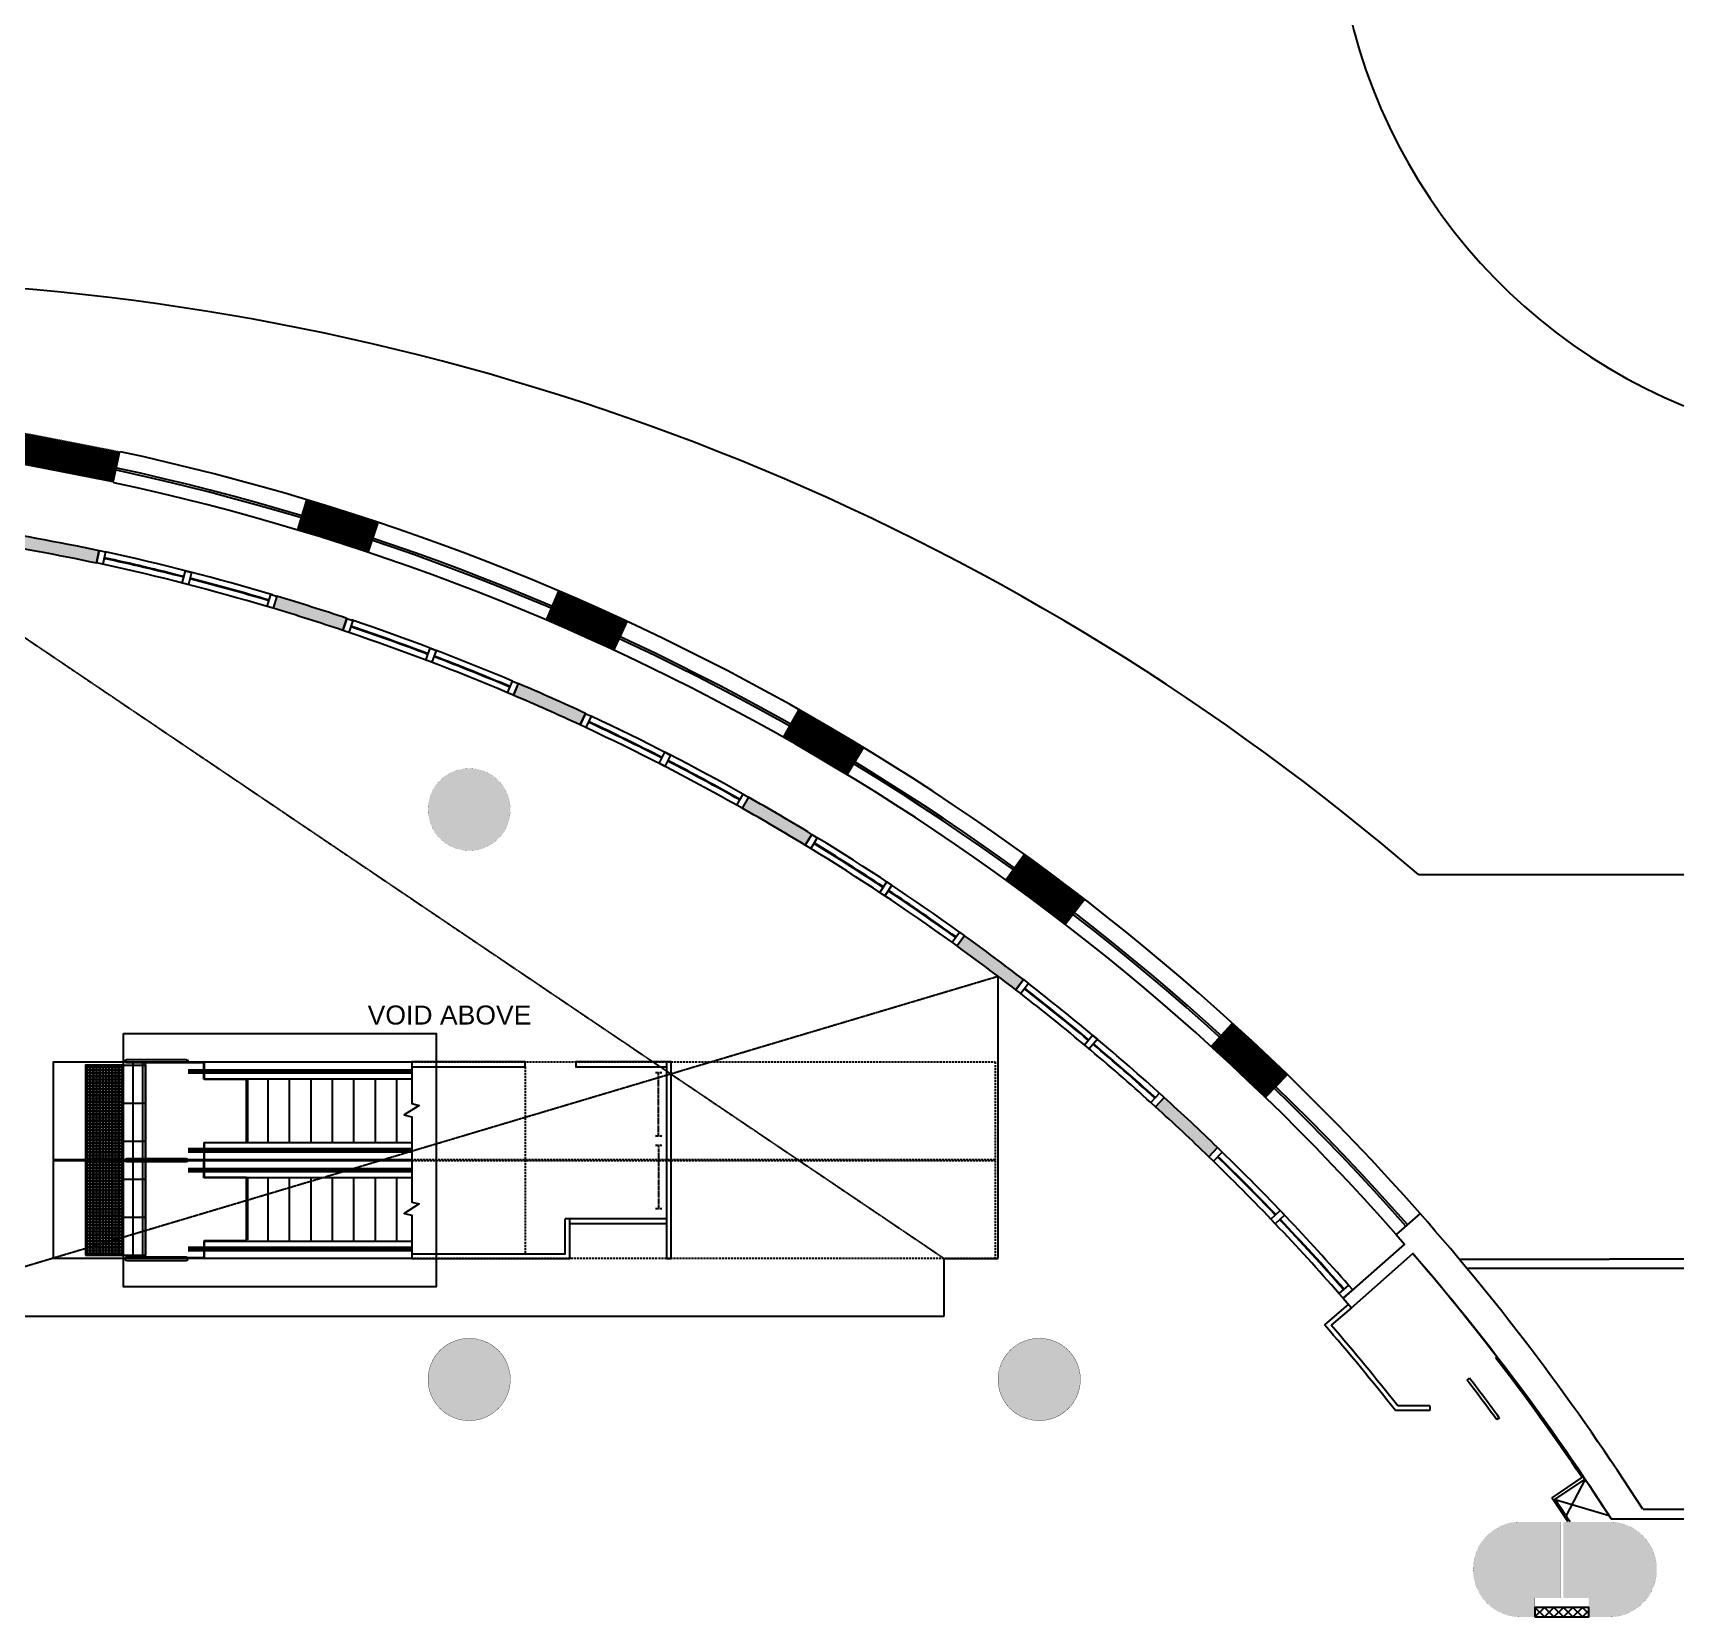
# Model space of a CAD drawing. Header units: millimetres. Extents: x -203861 to 22103, y -44552 to 100121.
# Drawn here: x -54886 to -28821, y 30050 to 55061 of the extents above; entities that cross this region are included whole.
import ezdxf

# ---------------------------------------------------------------- set-up
doc = ezdxf.new("R2010")
doc.units = ezdxf.units.MM
for name, pattern in [('s2097a$0$CENTER', [2, 1.25, -0.25, 0.25, -0.25]), ('s2097a$0$HIDDEN', [0.375, 0.25, -0.125]), ('s2097a$0$HIDDEN2', [4.7625, 3.175, -1.5875])]:
    doc.linetypes.add(name, pattern=pattern)
for name, color, linetype in [('s2097a$0$Escalator_1', 8, 'Continuous'), ('s2097a$0$Hatch', 8, 'Continuous'), ('s2097a$0$LG7$0$20', 1, 'Continuous'), ('s2097a$0$LG7$0$23', 7, 'Continuous'), ('s2097a$0$LP - Built-in Furn (High)', 2, 'Continuous'), ('s2097a$0$LP - Built-in Furn (Low) DN', 2, 'Continuous'), ('s2097a$0$sand beach', 1, 'Continuous'), ('s2097a$0$solid', 8, 'Continuous'), ('s2097a$0$Structure', 2, 'Continuous')]:
    doc.layers.add(name, color=color, linetype=linetype)
doc.styles.add('s2097a$0$STANDARD', font='SIMPLEX')

# ---------------------------------------------------------------- blocks, each defined once
blk = doc.blocks.new('s2097a$0$A$C2BD313E2')
at = {"layer": 's2097a$0$LP - Built-in Furn (Low) DN', "color": 1}
for p, q in [((3341, 4312), (3688, 4312)), ((3688, 4312), (3688, 1312)), ((3341, 1312), (3688, 1312))]:
    blk.add_line(p, q, dxfattribs=at)
at = {"layer": 's2097a$0$LP - Built-in Furn (Low) DN', "color": 9}
for p, q in [((3341, 3712), (3688, 3712)), ((3341, 3112), (3688, 3112)), ((3341, 2512), (3688, 2512)), ((3341, 1912), (3688, 1912))]:
    blk.add_line(p, q, dxfattribs=at)
at = {"layer": 's2097a$0$LP - Built-in Furn (Low) DN', "color": 1}
for points in [[(3341, 4814), (8281, 4814), (8281, 814), (3341, 814)], [(2741, 1312), (3341, 1312), (3341, 4312), (2741, 4312)]]:
    blk.add_lwpolyline(points, close=True, dxfattribs=at)
at = {"layer": 's2097a$0$LP - Built-in Furn (Low) DN', "color": 9, "linetype": 'Continuous'}
for points in [[(4333, 4350), (3394, 4350, -1), (3394, 4400), (4333, 4400, -1)], [(4333, 2787), (3394, 2787, -1), (3394, 2837), (4333, 2837, -1)], [(4333, 1279), (3394, 1279, 1), (3394, 1229), (4333, 1229, 1)]]:
    blk.add_lwpolyline(points, format="xyb", close=True, dxfattribs=at)
at = {"layer": 's2097a$0$LP - Built-in Furn (Low) DN', "color": 8}
for centre in [(2766, 4287), (2766, 4237), (2766, 4187), (2816, 4287), (2816, 4237), (2816, 4187), (2866, 4287), (2866, 4237), (2866, 4187), (2916, 4287), (2916, 4237), (2916, 4187), (2966, 4287), (2966, 4237), (2966, 4187), (3016, 4287), (3016, 4237), (3016, 4187), (3066, 4287), (3066, 4237), (3066, 4187), (3116, 4287), (3116, 4237), (3116, 4187), (3166, 4287), (3166, 4237), (3166, 4187), (3216, 4287), (3216, 4237), (3216, 4187), (3266, 4287), (3266, 4237), (3266, 4187), (3316, 4287), (3316, 4237), (3316, 4187), (2766, 4137), (2766, 4087), (2766, 4037), (2766, 3987), (2766, 3937), (2816, 4137), (2816, 4087), (2816, 4037), (2816, 3987), (2816, 3937), (2866, 4137), (2866, 4087), (2866, 4037), (2866, 3987), (2866, 3937), (2916, 4137), (2916, 4087), (2916, 4037), (2916, 3987), (2916, 3937), (2966, 4137), (2966, 4087), (2966, 4037), (2966, 3987), (2966, 3937), (3016, 4137), (3016, 4087), (3016, 4037), (3016, 3987), (3016, 3937), (3066, 4137), (3066, 4087), (3066, 4037), (3066, 3987), (3066, 3937), (3116, 4137), (3116, 4087), (3116, 4037), (3116, 3987), (3116, 3937), (3166, 4137), (3166, 4087), (3166, 4037), (3166, 3987), (3166, 3937), (3216, 4137), (3216, 4087), (3216, 4037), (3216, 3987), (3216, 3937), (3266, 4137), (3266, 4087), (3266, 4037), (3266, 3987), (3266, 3937), (3316, 4137), (3316, 4087), (3316, 4037), (3316, 3987), (3316, 3937), (2766, 3887), (2766, 3837), (2766, 3787), (2766, 3737), (2766, 3687), (2766, 3637), (2816, 3887), (2816, 3837), (2816, 3787), (2816, 3737), (2816, 3687), (2816, 3637), (2866, 3887), (2866, 3837), (2866, 3787), (2866, 3737), (2866, 3687), (2866, 3637), (2916, 3887), (2916, 3837), (2916, 3787), (2916, 3737), (2916, 3687), (2916, 3637), (2966, 3887), (2966, 3837), (2966, 3787), (2966, 3737), (2966, 3687), (2966, 3637), (3016, 3887), (3016, 3837), (3016, 3787), (3016, 3737), (3016, 3687), (3016, 3637), (3066, 3887), (3066, 3837), (3066, 3787), (3066, 3737), (3066, 3687), (3066, 3637), (3116, 3887), (3116, 3837), (3116, 3787), (3116, 3737), (3116, 3687), (3116, 3637), (3166, 3887), (3166, 3837), (3166, 3787), (3166, 3737), (3166, 3687), (3166, 3637), (3216, 3887), (3216, 3837), (3216, 3787), (3216, 3737), (3216, 3687), (3216, 3637), (3266, 3887), (3266, 3837), (3266, 3787), (3266, 3737), (3266, 3687), (3266, 3637), (3316, 3887), (3316, 3837), (3316, 3787), (3316, 3737), (3316, 3687), (3316, 3637), (2766, 3587), (2766, 3537), (2766, 3487), (2766, 3437), (2766, 3387), (2816, 3587), (2816, 3537), (2816, 3487), (2816, 3437), (2816, 3387), (2866, 3587), (2866, 3537), (2866, 3487), (2866, 3437), (2866, 3387), (2916, 3587), (2916, 3537), (2916, 3487), (2916, 3437), (2916, 3387), (2966, 3587), (2966, 3537), (2966, 3487), (2966, 3437), (2966, 3387), (3016, 3587), (3016, 3537), (3016, 3487), (3016, 3437), (3016, 3387), (3066, 3587), (3066, 3537), (3066, 3487), (3066, 3437), (3066, 3387), (3116, 3587), (3116, 3537), (3116, 3487), (3116, 3437), (3116, 3387), (3166, 3587), (3166, 3537), (3166, 3487), (3166, 3437), (3166, 3387), (3216, 3587), (3216, 3537), (3216, 3487), (3216, 3437), (3216, 3387), (3266, 3587), (3266, 3537), (3266, 3487), (3266, 3437), (3266, 3387), (3316, 3587), (3316, 3537), (3316, 3487), (3316, 3437), (3316, 3387), (2766, 3337), (2766, 3287), (2766, 3237), (2766, 3187), (2766, 3137), (2816, 3337), (2816, 3287), (2816, 3237), (2816, 3187), (2816, 3137), (2866, 3337), (2866, 3287), (2866, 3237), (2866, 3187), (2866, 3137), (2916, 3337), (2916, 3287), (2916, 3237), (2916, 3187), (2916, 3137), (2966, 3337), (2966, 3287), (2966, 3237), (2966, 3187), (2966, 3137), (3016, 3337), (3016, 3287), (3016, 3237), (3016, 3187), (3016, 3137), (3066, 3337), (3066, 3287), (3066, 3237), (3066, 3187), (3066, 3137), (3116, 3337), (3116, 3287), (3116, 3237), (3116, 3187), (3116, 3137), (3166, 3337), (3166, 3287), (3166, 3237), (3166, 3187), (3166, 3137), (3216, 3337), (3216, 3287), (3216, 3237), (3216, 3187), (3216, 3137), (3266, 3337), (3266, 3287), (3266, 3237), (3266, 3187), (3266, 3137), (3316, 3337), (3316, 3287), (3316, 3237), (3316, 3187), (3316, 3137), (2766, 3087), (2766, 3037), (2766, 2987), (2766, 2937), (2766, 2887), (2816, 3087), (2816, 3037), (2816, 2987), (2816, 2937), (2816, 2887), (2866, 3087), (2866, 3037), (2866, 2987), (2866, 2937), (2866, 2887), (2916, 3087), (2916, 3037), (2916, 2987), (2916, 2937), (2916, 2887), (2966, 3087), (2966, 3037), (2966, 2987), (2966, 2937), (2966, 2887), (3016, 3087), (3016, 3037), (3016, 2987), (3016, 2937), (3016, 2887), (3066, 3087), (3066, 3037), (3066, 2987), (3066, 2937), (3066, 2887), (3116, 3087), (3116, 3037), (3116, 2987), (3116, 2937), (3116, 2887), (3166, 3087), (3166, 3037), (3166, 2987), (3166, 2937), (3166, 2887), (3216, 3087), (3216, 3037), (3216, 2987), (3216, 2937), (3216, 2887), (3266, 3087), (3266, 3037), (3266, 2987), (3266, 2937), (3266, 2887), (3316, 3087), (3316, 3037), (3316, 2987), (3316, 2937), (3316, 2887), (2766, 2837), (2766, 2787), (2766, 2737), (2766, 2687), (2766, 2637), (2816, 2837), (2816, 2787), (2816, 2737), (2816, 2687), (2816, 2637), (2866, 2837), (2866, 2787), (2866, 2737), (2866, 2687), (2866, 2637), (2916, 2837), (2916, 2787), (2916, 2737), (2916, 2687), (2916, 2637), (2966, 2837), (2966, 2787), (2966, 2737), (2966, 2687), (2966, 2637), (3016, 2837), (3016, 2787), (3016, 2737), (3016, 2687), (3016, 2637), (3066, 2837), (3066, 2787), (3066, 2737), (3066, 2687), (3066, 2637), (3116, 2837), (3116, 2787), (3116, 2737), (3116, 2687), (3116, 2637), (3166, 2837), (3166, 2787), (3166, 2737), (3166, 2687), (3166, 2637), (3216, 2837), (3216, 2787), (3216, 2737), (3216, 2687), (3216, 2637), (3266, 2837), (3266, 2787), (3266, 2737), (3266, 2687), (3266, 2637), (3316, 2837), (3316, 2787), (3316, 2737), (3316, 2687), (3316, 2637), (2766, 2587), (2766, 2537), (2766, 2487), (2766, 2437), (2766, 2387), (2766, 2337), (2816, 2587), (2816, 2537), (2816, 2487), (2816, 2437), (2816, 2387), (2816, 2337), (2866, 2587), (2866, 2537), (2866, 2487), (2866, 2437), (2866, 2387), (2866, 2337), (2916, 2587), (2916, 2537), (2916, 2487), (2916, 2437), (2916, 2387), (2916, 2337), (2966, 2587), (2966, 2537), (2966, 2487), (2966, 2437), (2966, 2387), (2966, 2337), (3016, 2587), (3016, 2537), (3016, 2487), (3016, 2437), (3016, 2387), (3016, 2337), (3066, 2587), (3066, 2537), (3066, 2487), (3066, 2437), (3066, 2387), (3066, 2337), (3116, 2587), (3116, 2537), (3116, 2487), (3116, 2437), (3116, 2387), (3116, 2337), (3166, 2587), (3166, 2537), (3166, 2487), (3166, 2437), (3166, 2387), (3166, 2337), (3216, 2587), (3216, 2537), (3216, 2487), (3216, 2437), (3216, 2387), (3216, 2337), (3266, 2587), (3266, 2537), (3266, 2487), (3266, 2437), (3266, 2387), (3266, 2337), (3316, 2587), (3316, 2537), (3316, 2487), (3316, 2437), (3316, 2387), (3316, 2337), (2766, 2287), (2766, 2237), (2766, 2187), (2766, 2137), (2766, 2087), (2816, 2287), (2816, 2237), (2816, 2187), (2816, 2137), (2816, 2087), (2866, 2287), (2866, 2237), (2866, 2187), (2866, 2137), (2866, 2087), (2916, 2287), (2916, 2237), (2916, 2187), (2916, 2137), (2916, 2087), (2966, 2287), (2966, 2237), (2966, 2187), (2966, 2137), (2966, 2087), (3016, 2287), (3016, 2237), (3016, 2187), (3016, 2137), (3016, 2087), (3066, 2287), (3066, 2237), (3066, 2187), (3066, 2137), (3066, 2087), (3116, 2287), (3116, 2237), (3116, 2187), (3116, 2137), (3116, 2087), (3166, 2287), (3166, 2237), (3166, 2187), (3166, 2137), (3166, 2087), (3216, 2287), (3216, 2237), (3216, 2187), (3216, 2137), (3216, 2087), (3266, 2287), (3266, 2237), (3266, 2187), (3266, 2137), (3266, 2087), (3316, 2287), (3316, 2237), (3316, 2187), (3316, 2137), (3316, 2087), (2766, 2037), (2766, 1987), (2766, 1937), (2766, 1887), (2766, 1837), (2816, 2037), (2816, 1987), (2816, 1937), (2816, 1887), (2816, 1837), (2866, 2037), (2866, 1987), (2866, 1937), (2866, 1887), (2866, 1837), (2916, 2037), (2916, 1987), (2916, 1937), (2916, 1887), (2916, 1837), (2966, 2037), (2966, 1987), (2966, 1937), (2966, 1887), (2966, 1837), (3016, 2037), (3016, 1987), (3016, 1937), (3016, 1887), (3016, 1837), (3066, 2037), (3066, 1987), (3066, 1937), (3066, 1887), (3066, 1837), (3116, 2037), (3116, 1987), (3116, 1937), (3116, 1887), (3116, 1837), (3166, 2037), (3166, 1987), (3166, 1937), (3166, 1887), (3166, 1837), (3216, 2037), (3216, 1987), (3216, 1937), (3216, 1887), (3216, 1837), (3266, 2037), (3266, 1987), (3266, 1937), (3266, 1887), (3266, 1837), (3316, 2037), (3316, 1987), (3316, 1937), (3316, 1887), (3316, 1837), (2766, 1787), (2766, 1737), (2766, 1687), (2766, 1637), (2766, 1587), (2816, 1787), (2816, 1737), (2816, 1687), (2816, 1637), (2816, 1587), (2866, 1787), (2866, 1737), (2866, 1687), (2866, 1637), (2866, 1587), (2916, 1787), (2916, 1737), (2916, 1687), (2916, 1637), (2916, 1587), (2966, 1787), (2966, 1737), (2966, 1687), (2966, 1637), (2966, 1587), (3016, 1787), (3016, 1737), (3016, 1687), (3016, 1637), (3016, 1587), (3066, 1787), (3066, 1737), (3066, 1687), (3066, 1637), (3066, 1587), (3116, 1787), (3116, 1737), (3116, 1687), (3116, 1637), (3116, 1587), (3166, 1787), (3166, 1737), (3166, 1687), (3166, 1637), (3166, 1587), (3216, 1787), (3216, 1737), (3216, 1687), (3216, 1637), (3216, 1587), (3266, 1787), (3266, 1737), (3266, 1687), (3266, 1637), (3266, 1587), (3316, 1787), (3316, 1737), (3316, 1687), (3316, 1637), (3316, 1587), (2766, 1537), (2766, 1487), (2766, 1437), (2766, 1387), (2766, 1337), (2816, 1537), (2816, 1487), (2816, 1437), (2816, 1387), (2816, 1337), (2866, 1537), (2866, 1487), (2866, 1437), (2866, 1387), (2866, 1337), (2916, 1537), (2916, 1487), (2916, 1437), (2916, 1387), (2916, 1337), (2966, 1537), (2966, 1487), (2966, 1437), (2966, 1387), (2966, 1337), (3016, 1537), (3016, 1487), (3016, 1437), (3016, 1387), (3016, 1337), (3066, 1537), (3066, 1487), (3066, 1437), (3066, 1387), (3066, 1337), (3116, 1537), (3116, 1487), (3116, 1437), (3116, 1387), (3116, 1337), (3166, 1537), (3166, 1487), (3166, 1437), (3166, 1387), (3166, 1337), (3216, 1537), (3216, 1487), (3216, 1437), (3216, 1387), (3216, 1337), (3266, 1537), (3266, 1487), (3266, 1437), (3266, 1387), (3266, 1337), (3316, 1537), (3316, 1487), (3316, 1437), (3316, 1387), (3316, 1337)]:
    blk.add_circle(centre, 17.5, dxfattribs=at)
blk = doc.blocks.new('s2097a')
blk.add_hatch(color=256).paths.add_polyline_path([(-57849.8, 47514.9), (-57849.8, 45049.4), (-57649.8, 45049.4), (-57649.8, 47293.1, -0.0249324), (-53883.3, 46693.6), (-53841.2, 46889.1, 0.0265597)])
h = blk.add_hatch(color=256)
h.paths.add_polyline_path([(-49932, 45817, 0.007957), (-51036.3, 46167.7), (-51093.8, 45976, -0.0079566), (-49995.6, 45627.3)])
h.paths.add_polyline_path([(-46165.7, 44316.8, 0.0079583), (-47224.4, 44788.1), (-47302.9, 44604, -0.0079584), (-46250, 44135.3)])
h.paths.add_polyline_path([(-43589.2, 42993.1), (-43687.7, 42818.9, -0.0079582), (-42693.5, 42236), (-42589.5, 42407, 0.0079581)])
h.paths.add_polyline_path([(-40177.1, 40806.3), (-40294.2, 40644.2, -0.0079579), (-39371.1, 39954.4), (-39248.9, 40112.7, 0.0079578)])
h.paths.add_polyline_path([(-37028.8, 38252.8), (-37163.3, 38104.7, -0.007958), (-36322.5, 37316.6), (-36183.4, 37460.3, 0.0079583)])
at = {"layer": 's2097a$0$Hatch'}
h = blk.add_hatch(color=256, dxfattribs=at)
edge = h.paths.add_edge_path()
edge.add_arc((-47999.9, 42800.1), 650, 0, 180)
edge.add_arc((-47999.9, 42800.1), 650, 180, 360)
h = blk.add_hatch(color=256, dxfattribs=at)
edge = h.paths.add_edge_path()
edge.add_arc((-47999.9, 33800.1), 650, 0, 180)
edge.add_arc((-47999.9, 33800.1), 650, 180, 360)
h = blk.add_hatch(color=256, dxfattribs=at)
edge = h.paths.add_edge_path()
edge.add_arc((-38999.9, 33800.1), 650, 0, 180)
edge.add_arc((-38999.9, 33800.1), 650, 180, 360)
h = blk.add_hatch(color=256, dxfattribs=at)
edge = h.paths.add_edge_path()
edge.add_arc((-38999.9, 33800.1), 650, 0, 180)
edge.add_arc((-38999.9, 33800.1), 650, 180, 360)
h = blk.add_hatch(color=256, dxfattribs=at)
h.paths.add_polyline_path([(-30774.9, 31550.1), (-31399.9, 31550.1, 1), (-31399.9, 30050.1), (-31174.9, 30050.1), (-31174.9, 30200.1), (-31174.9, 30350.1), (-30774.9, 30350.1)])
h.paths.add_polyline_path([(-29999.9, 31550.1), (-30724.9, 31550.1), (-30724.9, 30350.1), (-30324.9, 30350.1), (-30324.9, 30050.1), (-29999.9, 30050.1, 1)])
at = {"color": 3, "linetype": 'Continuous'}
for p, q in [((-31174.9, 30200.1), (-31024.9, 30050.1)), ((-31174.9, 30050.1), (-31024.9, 30200.1)), ((-31024.9, 30050.1), (-30874.9, 30200.1)), ((-31024.9, 30200.1), (-30874.9, 30050.1)), ((-30874.9, 30200.1), (-30724.9, 30050.1)), ((-30874.9, 30050.1), (-30724.9, 30200.1)), ((-30724.9, 30050.1), (-30574.9, 30200.1)), ((-30724.9, 30200.1), (-30574.9, 30050.1)), ((-30574.9, 30200.1), (-30424.9, 30050.1)), ((-30574.9, 30050.1), (-30424.9, 30200.1)), ((-30424.9, 30200.1), (-30324.9, 30100.1)), ((-30424.9, 30050.1), (-30324.9, 30150.1))]:
    blk.add_line(p, q, dxfattribs=at)
blk.add_lwpolyline([(-31174.9, 30050.1), (-30324.9, 30050.1), (-30324.9, 30200.1), (-31174.9, 30200.1)], close=True, dxfattribs=at)
at = {"color": 3}
blk.add_arc((-61499.8, 11300), 37499.6, 32.86586, 40.76926, dxfattribs=at)
at = {"layer": 's2097a$0$Escalator_1'}
for p, q in [((-53302.5, 37266.9), (-53302.5, 38813.3)), ((-53157.4, 38813.3), (-53157.4, 37266.9)), ((-53112.4, 37266.9), (-53112.4, 38813.3)), ((-52188.8, 38543), (-52188.8, 38813.3)), ((-51970.6, 38543), (-52188.8, 38543)), ((-51653, 38543), (-51970.6, 38543)), ((-51523.2, 38518), (-51483.2, 38518)), ((-51523.2, 38493), (-51483.2, 38493)), ((-51523.2, 38468), (-51483.2, 38468)), ((-51523.2, 38443), (-51483.2, 38443)), ((-51523.2, 38417.9), (-51483.2, 38417.9)), ((-51523.2, 38392.9), (-51483.2, 38392.9)), ((-51523.2, 38367.9), (-51483.2, 38367.9)), ((-51523.2, 38342.9), (-51483.2, 38342.9)), ((-51523.2, 38317.8), (-51483.2, 38317.8)), ((-51512.9, 37537.1), (-51512.9, 38543)), ((-51174.1, 37537.1), (-51174.1, 38543)), ((-50835.5, 37537.1), (-50835.5, 38543)), ((-50496.9, 37537.1), (-50496.9, 38543)), ((-50158.2, 37537.1), (-50158.2, 38543)), ((-49819.6, 37537.1), (-49819.6, 38543)), ((-49481, 37537.1), (-49481, 38543)), ((-49142.3, 37537.1), (-49142.3, 38543)), ((-51523.2, 38292.8), (-51483.2, 38292.8)), ((-51523.2, 38267.8), (-51483.2, 38267.8)), ((-51523.2, 38242.8), (-51483.2, 38242.8)), ((-51523.2, 38217.7), (-51483.2, 38217.7)), ((-51523.2, 38192.7), (-51483.2, 38192.7)), ((-51523.2, 38167.7), (-51483.2, 38167.7)), ((-51523.2, 38142.7), (-51483.2, 38142.7)), ((-51523.2, 38117.7), (-51483.2, 38117.7)), ((-51523.2, 38092.6), (-51483.2, 38092.6)), ((-51523.2, 38067.6), (-51483.2, 38067.6)), ((-51523.2, 38042.6), (-51483.2, 38042.6)), ((-51523.2, 38017.6), (-51483.2, 38017.6)), ((-51523.2, 37992.5), (-51483.2, 37992.5)), ((-51523.2, 37967.5), (-51483.2, 37967.5)), ((-51523.2, 37942.5), (-51483.2, 37942.5)), ((-51523.2, 37917.5), (-51483.2, 37917.5)), ((-51523.2, 37892.4), (-51483.2, 37892.4)), ((-51523.2, 37867.4), (-51483.2, 37867.4)), ((-51523.2, 37842.4), (-51483.2, 37842.4)), ((-51523.2, 37817.4), (-51483.2, 37817.4)), ((-51970.6, 37537.1), (-52188.8, 37537.1)), ((-52188.8, 37537.1), (-52188.8, 37266.9)), ((-51653, 37537.1), (-51970.6, 37537.1)), ((-51523.2, 37792.3), (-51483.2, 37792.3)), ((-51523.2, 37767.3), (-51483.2, 37767.3)), ((-51523.2, 37767.3), (-51483.2, 37767.3)), ((-51523.2, 37742.3), (-51483.2, 37742.3)), ((-51523.2, 37717.3), (-51483.2, 37717.3)), ((-51523.2, 37692.3), (-51483.2, 37692.3)), ((-51523.2, 37667.2), (-51483.2, 37667.2)), ((-51523.2, 37642.2), (-51483.2, 37642.2)), ((-51523.2, 37617.2), (-51483.2, 37617.2)), ((-51523.2, 37592.2), (-51483.2, 37592.2)), ((-51523.2, 37567.1), (-51483.2, 37567.1)), ((-53302.5, 35710.2), (-53302.5, 37256.6)), ((-53157.4, 37256.6), (-53157.4, 35710.2)), ((-53112.4, 35710.2), (-53112.4, 37256.6)), ((-52188.8, 36986.4), (-52188.8, 37256.6)), ((-51970.6, 36986.4), (-52188.8, 36986.4)), ((-51653, 36986.4), (-51970.6, 36986.4)), ((-51523.2, 36971.4), (-51483.2, 36971.4)), ((-51523.2, 36946.3), (-51483.2, 36946.3)), ((-51523.2, 36921.3), (-51483.2, 36921.3)), ((-51523.2, 36896.3), (-51483.2, 36896.3)), ((-51523.2, 36871.3), (-51483.2, 36871.3)), ((-51523.2, 36846.2), (-51483.2, 36846.2)), ((-51523.2, 36821.2), (-51483.2, 36821.2)), ((-51523.2, 36796.2), (-51483.2, 36796.2)), ((-51523.2, 36771.2), (-51483.2, 36771.2)), ((-51512.9, 35980.5), (-51512.9, 36986.4)), ((-51174.1, 35980.5), (-51174.1, 36986.4)), ((-50835.5, 35980.5), (-50835.5, 36986.4)), ((-50496.9, 35980.5), (-50496.9, 36986.4)), ((-50158.2, 35980.5), (-50158.2, 36986.4)), ((-49819.6, 35980.5), (-49819.6, 36986.4)), ((-49481, 35980.5), (-49481, 36986.4)), ((-49142.3, 35980.5), (-49142.3, 36986.4)), ((-51523.2, 36746.2), (-51483.2, 36746.2)), ((-51523.2, 36721.1), (-51483.2, 36721.1)), ((-51523.2, 36696.1), (-51483.2, 36696.1)), ((-51523.2, 36671.1), (-51483.2, 36671.1)), ((-51523.2, 36646.1), (-51483.2, 36646.1)), ((-51523.2, 36621), (-51483.2, 36621)), ((-51523.2, 36596), (-51483.2, 36596)), ((-51523.2, 36571), (-51483.2, 36571)), ((-51523.2, 36546), (-51483.2, 36546)), ((-51523.2, 36520.9), (-51483.2, 36520.9)), ((-51523.2, 36495.9), (-51483.2, 36495.9)), ((-51523.2, 36470.9), (-51483.2, 36470.9)), ((-51523.2, 36445.9), (-51483.2, 36445.9)), ((-51523.2, 36420.9), (-51483.2, 36420.9)), ((-51523.2, 36395.8), (-51483.2, 36395.8)), ((-51523.2, 36370.8), (-51483.2, 36370.8)), ((-51523.2, 36345.8), (-51483.2, 36345.8)), ((-51523.2, 36320.8), (-51483.2, 36320.8)), ((-51523.2, 36295.7), (-51483.2, 36295.7)), ((-51523.2, 36270.7), (-51483.2, 36270.7)), ((-51523.2, 36245.7), (-51483.2, 36245.7)), ((-51970.6, 35980.5), (-52188.8, 35980.5)), ((-52188.8, 35980.5), (-52188.8, 35710.2)), ((-51653, 35980.5), (-51970.6, 35980.5)), ((-51523.2, 36220.7), (-51483.2, 36220.7)), ((-51523.2, 36220.7), (-51483.2, 36220.7)), ((-51523.2, 36195.6), (-51483.2, 36195.6)), ((-51523.2, 36170.6), (-51483.2, 36170.6)), ((-51523.2, 36145.6), (-51483.2, 36145.6)), ((-51523.2, 36120.6), (-51483.2, 36120.6)), ((-51523.2, 36095.5), (-51483.2, 36095.5)), ((-51523.2, 36070.5), (-51483.2, 36070.5)), ((-51523.2, 36045.5), (-51483.2, 36045.5)), ((-51523.2, 36020.5), (-51483.2, 36020.5))]:
    blk.add_line(p, q, dxfattribs=at)
at = {"layer": 's2097a$0$Escalator_1', "linetype": 'Continuous'}
for p, q in [((-48906.3, 38543), (-51653, 38543)), ((-48906.3, 37537.1), (-51653, 37537.1)), ((-48906.3, 36986.4), (-51653, 36986.4)), ((-48906.3, 35980.5), (-51653, 35980.5))]:
    blk.add_line(p, q, dxfattribs=at)
at = {"layer": 's2097a$0$Escalator_1'}
for points in [[(-48906.3, 37266.9), (-54563.9, 37266.9), (-54563.9, 38813.3), (-48906.3, 38813.3), (-48906.3, 38155.5), (-48788.9, 38127.6), (-49023.7, 37976.7), (-48906.3, 37948.9), (-48906.3, 37266.9)], [(-51523.2, 37537.1), (-52181.8, 37537.1), (-52181.8, 37266.9), (-53302.5, 37266.9), (-53302.5, 38803.3), (-52181.8, 38803.3), (-52181.8, 38543), (-51523.2, 38543), (-51523.2, 37542.1)], [(-48906.3, 35710.2), (-54563.9, 35710.2), (-54563.9, 37256.6), (-48906.3, 37256.6), (-48906.3, 36598.8), (-48788.9, 36571), (-49023.7, 36420), (-48906.3, 36392.2), (-48906.3, 35710.2)], [(-51523.2, 35990.5), (-52181.8, 35990.5), (-52181.8, 35720.2), (-53302.5, 35720.2), (-53302.5, 37256.6), (-52181.8, 37256.6), (-52181.8, 36996.4), (-51523.2, 36996.4), (-51523.2, 35995.5)]]:
    blk.add_lwpolyline(points, close=True, dxfattribs=at)
at = {"layer": 's2097a$0$Escalator_1', "const_width": 81.6}
for points in [[(-52438.8, 38662.2), (-48906.3, 38662.2)], [(-52438.8, 37418), (-48906.3, 37418)], [(-52439.9, 37105.5), (-48906.3, 37105.5)], [(-52439.9, 35861.3), (-48906.3, 35861.3)]]:
    blk.add_lwpolyline(points, dxfattribs=at)
at = {"layer": 's2097a$0$Escalator_1', "color": 8, "linetype": 's2097a$0$HIDDEN2', "ltscale": 10}
for points in [[(-48906.3, 38813.3), (-39695.3, 38813.3), (-39695.3, 37266.9), (-48906.3, 37266.9)], [(-48906.3, 37256.6), (-39695.3, 37256.6), (-39695.3, 35710.2), (-48906.3, 35710.2)]]:
    blk.add_lwpolyline(points, dxfattribs=at)
at = {"layer": 's2097a$0$LG7$0$20', "color": 1, "linetype": 's2097a$0$HIDDEN', "ltscale": 10}
for p, q in [((-57649.9, 47293.8), (-40499.9, 35710.2)), ((-57649.7, 34800.1), (-39649.9, 40168.2))]:
    blk.add_line(p, q, dxfattribs=at)
at = {"layer": 's2097a$0$LG7$0$20', "color": 7}
for p, q in [((-29970, 31600.1), (-28820.5, 31600)), ((-28820.5, 31749.4), (-29465.2, 31749))]:
    blk.add_line(p, q, dxfattribs=at)
at = {"layer": 's2097a$0$LG7$0$20', "color": 14, "linetype": 'Continuous', "const_width": 5}
for points in [[(-53504.7, 48453.9, 0.028286), (-57749.5, 49118.9, 0.028286)], [(-53609.9, 47965.1, 0.027955), (-57749.5, 48616.4, 0.027955)], [(-49423.7, 47334.7, 0.007958), (-50576.6, 47700.7, 0.007958)], [(-49582.6, 46860.6, 0.007958), (-50720.3, 47221.8, 0.007958)], [(-45493.9, 45764.3, 0.007958), (-46598.9, 46256.2, 0.007958)], [(-45704.5, 45310.8, 0.007958), (-46795, 45796.3, 0.007958)], [(-41759.5, 43775.3, 0.007958), (-42803, 44387.1, 0.007958)], [(-42019.2, 43348.1, 0.007958), (-43049, 43951.8, 0.007958)], [(-38271.4, 41379.3, 0.007958), (-39240.4, 42103.4, 0.007958)], [(-38577, 40983.6, 0.007958), (-39533.3, 41698.1, 0.007958)], [(-35071.3, 38610.4, 0.007958), (-35953.8, 39437.7, 0.007958)], [(-35419, 38251.1, 0.007958), (-36289.9, 39067.5, 0.007958)]]:
    blk.add_lwpolyline(points, format="xyb", dxfattribs=at)
for points in [[(-53609.9, 47965.1), (-53504.6, 48453.9)], [(-50576.6, 47700.7), (-50720.3, 47221.8)], [(-49582.5, 46860.6), (-49423.7, 47334.7)], [(-46598.8, 46256.2), (-46795, 45796.3)], [(-45493.9, 45764.3), (-45704.4, 45310.8)], [(-42803.1, 44387.2), (-43049, 43951.8)], [(-42019.2, 43348.1), (-41759.5, 43775.3)], [(-39240.5, 42103.4), (-39533.3, 41698.1)], [(-38271.3, 41379.3), (-38577, 40983.6)], [(-35953.9, 39437.7), (-36289.9, 39067.5)], [(-35071.2, 38610.4), (-35419, 38251.1)]]:
    blk.add_lwpolyline(points, dxfattribs=at)
at = {"layer": 's2097a$0$LG7$0$20', "color": 7}
for points in [[(-57849.9, 47515.6, -0.0265597), (-53841.3, 46889.8, -0.027885)], [(-57649.9, 47293.8, -0.0249324), (-53883.4, 46694.3, -0.026356)], [(-49932.1, 45817.7, 0.007957), (-51036.4, 46168.4, 0.007957)], [(-49995.7, 45628, 0.007957), (-51093.9, 45976.7, 0.007957)], [(-46250.1, 44136, 0.007958), (-47302.9, 44604.7, 0.007958)], [(-46165.8, 44317.5, 0.007958), (-47224.5, 44788.8, 0.007958)], [(-42693.6, 42236.7, 0.007958), (-43687.8, 42819.6, 0.007958)], [(-42589.6, 42407.7, 0.007958), (-43589.3, 42993.8, 0.007958)], [(-39249, 40113.4, 0.007958), (-40177.2, 40807, 0.007958)], [(-39371.2, 39955.1, 0.007958), (-40294.4, 40644.9, 0.007958)], [(-36322.6, 37317.3, 0.007958), (-37163.4, 38105.4, 0.007958)], [(-36183.5, 37461, 0.007958), (-37028.9, 38253.5, 0.007958)], [(-32987.4, 36420), (-33362.6, 36089.5), (-33230.7, 35939), (-34202.6, 35082.7), (-34070.6, 34932.4), (-33099.6, 35787.8, -0.0348959), (-29970, 31600.1, 0.0348959)], [(-29472.2, 31750.1, 0.038511), (-32987.4, 36420, 0.038511)]]:
    blk.add_lwpolyline(points, format="xyb", dxfattribs=at)
for points in [[(-53841.3, 46889.8), (-53883.4, 46694.3)], [(-51036.4, 46168.4), (-51093.9, 45976.7)], [(-49932.1, 45817.7), (-49995.7, 45628)], [(-47224.5, 44788.8), (-47303, 44604.7)], [(-46165.8, 44317.5), (-46250.1, 44136)], [(-43589.3, 42993.8), (-43687.8, 42819.6)], [(-42589.6, 42407.7), (-42693.6, 42236.7)], [(-40177.2, 40807), (-40294.3, 40644.9)], [(-39249, 40113.4), (-39371.2, 39955.1)], [(-37028.9, 38253.5), (-37163.4, 38105.4)], [(-36183.5, 37461), (-36322.6, 37317.3)]]:
    blk.add_lwpolyline(points, dxfattribs=at)
at = {"layer": 's2097a$0$LG7$0$20', "color": 1, "linetype": 's2097a$0$HIDDEN', "ltscale": 10}
blk.add_lwpolyline([(-57649.7, 34800.1), (-40499.9, 34800.1), (-40499.9, 35710.2), (-39649.9, 35710.2), (-39649.9, 40168.2)], dxfattribs=at)
at = {"layer": 's2097a$0$LG7$0$23', "color": 8, "linetype": 'Continuous'}
for p, q in [((-32368.8, 35700), (-29999.9, 35700)), ((-29999.9, 35550), (-32243.9, 35550))]:
    blk.add_line(p, q, dxfattribs=at)
for points in [[(-53841.3, 46889.8), (-53743.6, 46868.7), (-53786, 46673.2), (-53883.7, 46694.4)], [(-52530, 46375.7), (-52480.2, 46569.4), (-52383.3, 46544.5), (-52433.1, 46350.8)], [(-51132.2, 46197), (-51036.4, 46168.4), (-51093.7, 45976.8), (-51189.5, 46005.4)], [(-49931.5, 45817.5), (-49836.8, 45785.7), (-49900.6, 45596.1), (-49995.4, 45628.1)], [(-48685.5, 45160.8), (-48614.5, 45347.8), (-48520.9, 45312.3), (-48592, 45125.3)], [(-47316.2, 44827.8), (-47224.2, 44788.7), (-47302.5, 44604.7), (-47394.5, 44643.8)], [(-46165.2, 44317.1), (-46074.6, 44275), (-46159.1, 44093.7), (-46249.7, 44136)], [(-44999.9, 43526), (-44908.6, 43703.9), (-44819.5, 43658.2), (-44910.9, 43480.3)], [(-43676.1, 43042.8), (-43589.1, 42993.7), (-43687.3, 42819.5), (-43774.4, 42868.6)], [(-42589.5, 42407.3), (-42504.1, 42355.4), (-42608.2, 42184.6), (-42693.6, 42236.7)], [(-41519, 41491.5), (-41408.4, 41658.2), (-41325, 41602.8), (-41435.6, 41436.2)], [(-41519, 41491.5), (-41408.4, 41658.2), (-41325, 41602.8), (-41435.6, 41436.2)], [(-40258.4, 40865.6), (-40177.4, 40807.1), (-40294.3, 40644.9), (-40375.4, 40703.4)], [(-39371.2, 39955.1), (-39248.9, 40113.4), (-39169.8, 40052.3), (-39292.1, 39894)], [(-38287.1, 39084.3), (-38158.6, 39237.6), (-38082, 39173.4), (-38210.5, 39020.1)], [(-37163.4, 38105.4), (-37029, 38253.5), (-37103, 38320.7), (-37237.4, 38172.6)], [(-36322.6, 37317.3), (-36183.5, 37461), (-36111.7, 37391.5), (-36250.8, 37247.8)], [(-36322.6, 37317.3), (-36183.5, 37461), (-36111.7, 37391.5), (-36250.8, 37247.8)], [(-35342, 36331.3), (-35197.3, 36469.3), (-35128.3, 36397), (-35273, 36259)], [(-34201.3, 35082.4), (-34051.3, 35214.7), (-34117.4, 35289.7), (-34267.4, 35157.3)], [(-34201.3, 35082.4), (-34051.3, 35214.7), (-34117.4, 35289.7), (-34267.4, 35157.3)]]:
    blk.add_lwpolyline(points, close=True, dxfattribs=at)
for points in [[(-28820.5, 35700), (-29999.9, 35700)], [(-28820.5, 35550), (-29999.9, 35550)]]:
    blk.add_lwpolyline(points, dxfattribs=at)
at = {"layer": 's2097a$0$LG7$0$23', "color": 4, "linetype": 'Continuous'}
for radius in [37999.9, 37499.9]:
    blk.add_arc((-61500, 11299.9), radius, 41.38062, 77.85502, dxfattribs=at)
at = {"layer": 's2097a$0$LG7$0$23', "color": 8}
for radius in [37699.9, 37734.9]:
    blk.add_arc((-61500, 11299.9), radius, 41.38062, 77.85502, dxfattribs=at)
at = {"layer": 's2097a$0$LG7$0$23', "color": 8, "linetype": 'Continuous'}
for centre, radius, start, end in [((-61500, 11299.9), 36204.5, 73.45408, 77.69787), ((-61500, 11299.9), 36299.5, 75.65489, 77.69804), ((-61500, 11299.9), 36309.6, 75.65487, 77.69806), ((-61500, 11299.9), 36404.6, 73.40502, 77.69823), ((-61500, 11299.9), 36299.5, 73.45381, 75.49697), ((-61500, 11299.9), 36309.6, 73.45378, 75.49699), ((-61500, 11299.9), 36299.5, 69.27089, 71.31404), ((-61500, 11299.9), 36309.6, 69.27087, 71.31406), ((-61500, 11299.9), 36404.6, 67.06951, 71.34942), ((-61500, 11299.9), 36204.5, 67.07008, 71.31382), ((-61500, 11299.9), 36299.5, 67.06981, 69.11297), ((-61500, 11299.9), 36309.6, 67.06978, 69.11299), ((-61500, 11299.9), 36204.5, 60.68609, 64.92987), ((-61500, 11299.9), 36299.5, 62.88689, 64.93004), ((-61500, 11299.9), 36309.6, 62.88687, 64.93006), ((-61500, 11299.9), 36404.6, 60.62136, 64.93023), ((-61500, 11299.9), 36299.5, 60.68581, 62.72897), ((-61500, 11299.9), 36309.6, 60.68577, 62.72899), ((-61500, 11299.9), 36299.5, 56.50288, 58.54604), ((-61500, 11299.9), 36309.6, 56.50287, 58.54606), ((-61500, 11299.9), 36404.6, 54.30446, 58.54623), ((-61500, 11299.9), 36204.5, 54.30506, 58.54587), ((-61500, 11299.9), 36299.5, 54.3018, 56.34497), ((-61500, 11299.9), 36309.6, 54.30177, 56.34499), ((-61499.9, 11299.9), 36205, 47.92213, 52.16506), ((-61499.9, 11299.9), 36300, 50.12229, 52.16544), ((-61499.9, 11299.9), 36310, 50.12227, 52.16548), ((-61499.9, 11299.9), 36405, 47.83654, 52.16586), ((-61499.9, 11299.9), 36310, 47.92133, 49.96456), ((-61499.9, 11299.9), 36300, 47.92213, 49.96454), ((-61499.9, 11299.9), 36300, 43.73907, 45.78199), ((-61499.9, 11299.9), 36310, 43.73904, 45.78281), ((-61499.9, 11299.9), 36405, 41.22159, 45.78281), ((-61499.9, 11299.9), 36205, 41.06233, 45.78199), ((-61499.9, 11299.9), 36300, 41.22155, 43.58132), ((-61499.9, 11299.9), 36310, 41.22159, 43.58133)]:
    blk.add_arc(centre, radius, start, end, dxfattribs=at)
at = {"layer": 's2097a$0$LP - Built-in Furn (High)', "color": 1, "linetype": 's2097a$0$CENTER', "ltscale": 38}
for points in [[(-45059.9, 38649.3), (-44959.9, 38649.3)], [(-45059.9, 37649.3), (-44959.9, 37649.3)], [(-45059.9, 37499.3), (-44959.9, 37499.3)], [(-45059.9, 36499.3), (-44959.9, 36499.3)]]:
    blk.add_lwpolyline(points, dxfattribs=at)
at = {"layer": 's2097a$0$LP - Built-in Furn (High)', "color": 1, "linetype": 's2097a$0$CENTER', "ltscale": 30}
for points in [[(-45009.9, 37649.3), (-45009.9, 38649.3)], [(-45009.9, 37499.3), (-45009.9, 36499.3)]]:
    blk.add_lwpolyline(points, dxfattribs=at)
at = {"layer": 's2097a$0$LP - Built-in Furn (Low) DN'}
for points in [[(-48906.3, 38738.3), (-47114.9, 38738.3), (-47114.9, 38813.3), (-48906.3, 38813.3)], [(-44884.9, 38813.3), (-46314.9, 38813.3), (-46314.9, 38738.3), (-44884.9, 38738.3)], [(-44884.9, 36335.2), (-44884.9, 35710.2), (-44809.9, 35710.2), (-44809.9, 38813.3), (-44884.9, 38813.3), (-44884.9, 36335.2)], [(-48906.3, 35710.2), (-46409.9, 35710.2), (-46409.9, 36335.2)], [(-48906.3, 35785.2), (-46484.9, 35785.2), (-46484.9, 36335.2)], [(-44884.9, 36335.2), (-46484.9, 36335.2)], [(-44884.9, 36260.2), (-46409.9, 36260.2)]]:
    blk.add_lwpolyline(points, dxfattribs=at)
at = {"layer": 's2097a$0$LP - Built-in Furn (Low) DN', "color": 8, "linetype": 's2097a$0$HIDDEN2', "ltscale": 10}
blk.add_lwpolyline([(-47114.9, 38738.3), (-47114.9, 35785.2)], dxfattribs=at)
at = {"layer": 's2097a$0$LP - Built-in Furn (Low) DN', "color": 1}
for points in [[(-34119.7, 34989.1), (-34496.7, 34663)], [(-34070.6, 34932.4), (-34390.9, 34655.3)], [(-32244.8, 33788.4), (-32205.1, 33818.8)], [(-32214.4, 33748.7), (-32244.8, 33788.4)], [(-32831.7, 33383.7), (-33339.7, 33383.7)], [(-32831.7, 33383.7), (-32831.7, 33308.7)], [(-32831.7, 33308.7), (-33376.1, 33308.7)], [(-31734.7, 33196), (-31776.3, 33165.4)], [(-30902.6, 31933.2), (-30408.9, 32266.1)], [(-30874.7, 31891.7), (-30381, 32224.7)]]:
    blk.add_lwpolyline(points, dxfattribs=at)
at = {"layer": 's2097a$0$LP - Built-in Furn (Low) DN', "color": 3}
blk.add_lwpolyline([(-31788.4, 34138.2), (-31768.6, 34153.4)], dxfattribs=at)
at = {"layer": 's2097a$0$LP - Built-in Furn (Low) DN', "color": 8}
for points in [[(-30381, 32224.7), (-30683.1, 31650.1)], [(-30851.6, 31907.3), (-30002.2, 31650.1)]]:
    blk.add_lwpolyline(points, dxfattribs=at)
at = {"layer": 's2097a$0$LP - Built-in Furn (Low) DN', "color": 1}
for centre, radius, start, end in [((-62253.1, 10552.7), 36765.7, 38.23926, 40.97886), ((-62253.1, 10552.7), 36840.7, 38.29587, 40.86198), ((-61499.8, 11300), 37474.6, 33.9937, 37.54835), ((-61499.8, 11300), 36899.6, 36.33912, 37.4719), ((-61499.8, 11300), 36949.6, 36.33912, 37.54943), ((-61499.8, 11300), 36899.6, 33.28391, 33.9937), ((-61499.8, 11300), 36929.6, 33.25336, 33.91613)]:
    blk.add_arc(centre, radius, start, end, dxfattribs=at)
at = {"layer": 's2097a$0$sand beach'}
blk.add_line((-33014.1, 41772.4), (-28820.5, 41772.4), dxfattribs=at)
blk.add_lwpolyline([(-33014.1, 41772.4, 0.1589966), (-55208, 51037.1, 0.0661847)], format="xyb", dxfattribs=at)
at = {"layer": 's2097a$0$sand beach', "color": 254}
blk.add_arc((-25446.2, 57398.6), 8889.3, 112.30877, 247.69123, dxfattribs=at)
at = {"layer": 's2097a$0$solid', "linetype": 'Continuous', "const_width": 500}
for points in [[(-53558.2, 48205, 0.0281189), (-57749.5, 48863.1)], [(-49504.6, 47093.3, 0.0079576), (-50649.8, 47456.9)], [(-45599.2, 45537.5, 0.0079582), (-46696.9, 46026.3)], [(-41891.8, 43557.7, 0.007958), (-42928.3, 44165.5)], [(-38427, 41177.8, 0.0079583), (-39389.6, 41897)], [(-35248.3, 38427.4, 0.0079581), (-36125, 39249.2)]]:
    blk.add_lwpolyline(points, format="xyb", dxfattribs=at)
at = {"layer": 's2097a$0$Structure', "linetype": 'Continuous'}
for points, const_width in [([(-47349.9, 42800.1, 1), (-48649.9, 42800.1, 1)], 1), ([(-47349.9, 33800.1, 1), (-48649.9, 33800.1, 1)], 5), ([(-38349.9, 33800.1, 1), (-39649.9, 33800.1, 1)], 5), ([(-38349.9, 33800.1, 1), (-39649.9, 33800.1, 1)], 5)]:
    blk.add_lwpolyline(points, format="xyb", close=True, dxfattribs=dict(at, const_width=const_width))
at = {"layer": 's2097a$0$Structure', "linetype": 'Continuous', "const_width": 1}
for points in [[(-31399.9, 31550.1, 1), (-31399.9, 30050.1, 1)], [(-29999.9, 30050.1, 1), (-29999.9, 31550.1, 1)]]:
    blk.add_lwpolyline(points, format="xyb", dxfattribs=at)
for points in [[(-31399.9, 31550.1), (-30774.9, 31550.1), (-30774.9, 30350.1), (-31174.9, 30350.1), (-31174.9, 30050.1), (-31399.9, 30050.1)], [(-29999.9, 31550.1), (-30724.9, 31550.1), (-30724.9, 30350.1), (-30324.9, 30350.1), (-30324.9, 30050.1), (-29999.9, 30050.1)]]:
    blk.add_lwpolyline(points, dxfattribs=at)
at = {"layer": 's2097a$0$LP - Built-in Furn (Low) DN'}
blk.add_blockref('s2097a$0$A$C2BD313E2', (-56799.9, 34450.1), dxfattribs=at)
at = {"layer": 's2097a$0$LG7$0$20', "color": 1, "linetype": 's2097a$0$HIDDEN', "ltscale": 10, "insert": (-48310.3, 39704.7), "char_height": 300, "width": 4632.46, "attachment_point": 2, "style": 's2097a$0$STANDARD'}
blk.add_mtext('{\\fArial|b0|i0|c0|p34;VOID ABOVE}', dxfattribs=at)

msp = doc.modelspace()

# ---------------------------------------------------------------- block references
msp.add_blockref('s2097a', (0, 0))

doc.saveas('drawing.dxf')
